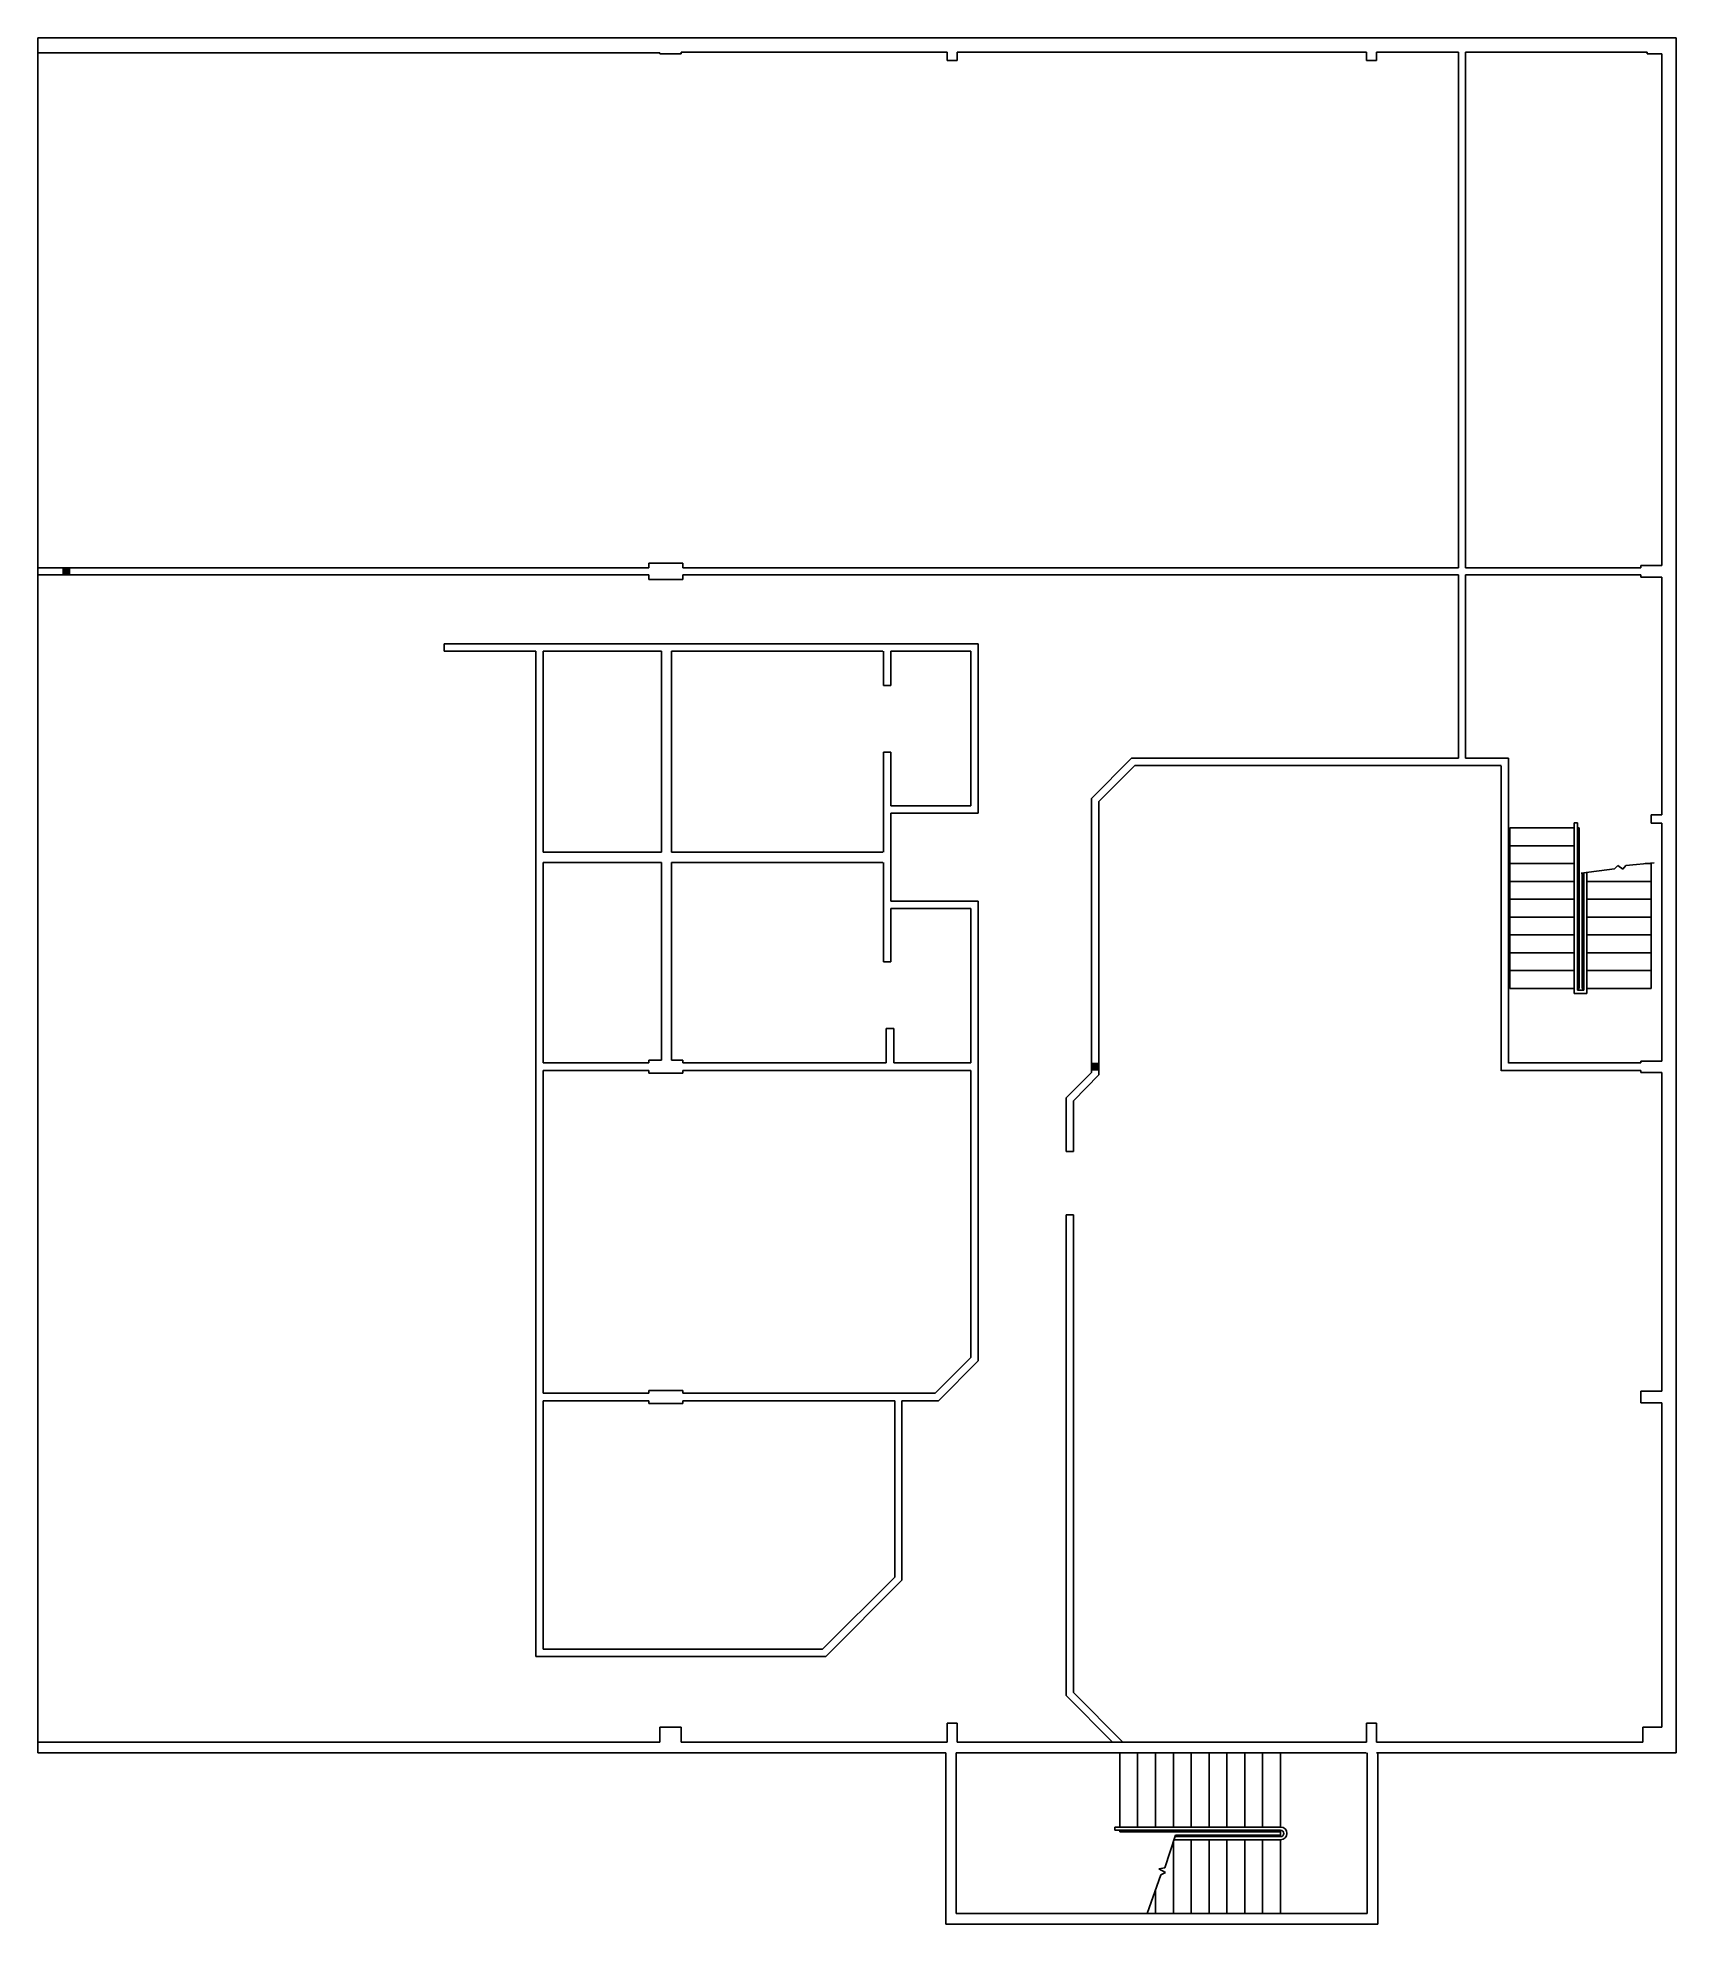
# Model space of a CAD drawing. Header units: inches. Extents: x -46 to 986, y -1176 to 12.
import ezdxf

# ---------------------------------------------------------------- set-up
doc = ezdxf.new("R2010")
doc.units = ezdxf.units.IN
doc.header["$MEASUREMENT"] = 0
for name, color, linetype in [('Architectural_Floor_Plan_Stair', 132, 'CONTINUOUS'), ('Architectural_Floor_Plan_Wall', 62, 'CONTINUOUS'), ('Architectural_Wall_Plan_ColClad', 62, 'CONTINUOUS'), ('Structural_Plan_WCol', 30, 'CONTINUOUS')]:
    doc.layers.add(name, color=color, linetype=linetype)

msp = doc.modelspace()

# ---------------------------------------------------------------- hatches: boundary and pattern name
at = {"layer": 'Structural_Plan_WCol'}
for points in [[(-26.1, -325.8), (-26.1, -321.8), (-30.1, -321.8), (-30.1, -325.8)], [(621.9, -637.8), (621.9, -633.8), (617.9, -633.8), (617.9, -637.8)]]:
    msp.add_hatch(color=256, dxfattribs=at).paths.add_polyline_path(points)

# ---------------------------------------------------------------- linework, layer by layer
at = {"layer": 'Architectural_Floor_Plan_Stair'}
for p, q in [((921.7, -485.3), (881.2, -485.3)), ((881.2, -485.3), (881.2, -586.6)), ((921.7, -482.3), (921.7, -589.6)), ((923.7, -482.3), (921.7, -482.3)), ((923.7, -482.3), (923.7, -587.6)), ((924.7, -485.3), (923.7, -485.3)), ((924.7, -485.3), (923.7, -485.3)), ((924.7, -485.3), (924.7, -586.6)), ((921.7, -496.6), (881.2, -496.6)), ((924.7, -496.6), (923.7, -496.6)), ((924.7, -496.6), (923.7, -496.6)), ((921.7, -507.8), (881.2, -507.8)), ((924.7, -507.8), (923.7, -507.8)), ((924.7, -507.8), (923.7, -507.8)), ((947, -511.2), (949.1, -509)), ((949.1, -509), (952.2, -511.4)), ((952.2, -511.4), (954.1, -509)), ((954.1, -509), (971.9, -507.3)), ((966.3, -507.8), (970.2, -507.8)), ((970.2, -507.4), (970.2, -586.6)), ((921.7, -519.1), (881.2, -519.1)), ((924.7, -519.1), (923.7, -519.1)), ((924.7, -519.1), (923.7, -519.1)), ((926, -513.8), (947, -511.2)), ((926.7, -513.7), (926.7, -586.6)), ((926.7, -519.1), (927.7, -519.1)), ((927.7, -513.5), (927.7, -587.6)), ((929.7, -513.3), (929.7, -589.6)), ((929.7, -519.1), (970.2, -519.1)), ((921.7, -530.3), (881.2, -530.3)), ((924.7, -530.3), (923.7, -530.3)), ((924.7, -530.3), (923.7, -530.3)), ((926.7, -530.3), (927.7, -530.3)), ((929.7, -530.3), (970.2, -530.3)), ((921.7, -541.6), (881.2, -541.6)), ((924.7, -541.6), (923.7, -541.6)), ((924.7, -541.6), (923.7, -541.6)), ((926.7, -541.6), (927.7, -541.6)), ((929.7, -541.6), (970.2, -541.6)), ((921.7, -552.8), (881.2, -552.8)), ((924.7, -552.8), (923.7, -552.8)), ((924.7, -552.8), (923.7, -552.8)), ((926.7, -552.8), (927.7, -552.8)), ((929.7, -552.8), (970.2, -552.8)), ((921.7, -564.1), (881.2, -564.1)), ((924.7, -564.1), (923.7, -564.1)), ((924.7, -564.1), (923.7, -564.1)), ((926.7, -564.1), (927.7, -564.1)), ((929.7, -564.1), (970.2, -564.1)), ((921.7, -575.3), (881.2, -575.3)), ((924.7, -575.3), (923.7, -575.3)), ((924.7, -575.3), (923.7, -575.3)), ((926.7, -575.3), (927.7, -575.3)), ((929.7, -575.3), (970.2, -575.3)), ((921.7, -586.6), (881.2, -586.6)), ((929.7, -589.6), (921.7, -589.6)), ((924.7, -586.6), (923.7, -586.6)), ((924.7, -586.6), (923.7, -586.6)), ((927.7, -587.6), (923.7, -587.6)), ((927.7, -586.6), (926.7, -586.6)), ((970.2, -586.6), (929.7, -586.6)), ((635.4, -1067.8), (635.4, -1114.6)), ((646.7, -1067.8), (646.7, -1114.6)), ((657.9, -1067.8), (657.9, -1114.6)), ((669.2, -1067.8), (669.2, -1114.6)), ((680.4, -1067.8), (680.4, -1114.6)), ((691.7, -1067.8), (691.7, -1114.6)), ((702.9, -1067.8), (702.9, -1114.6)), ((714.2, -1067.8), (714.2, -1114.6)), ((725.4, -1067.8), (725.4, -1114.6)), ((736.7, -1067.8), (736.7, -1114.6)), ((736.7, -1114.6), (632.4, -1114.6)), ((632.4, -1114.6), (632.4, -1116.6)), ((736.7, -1116.6), (632.4, -1116.6)), ((635.4, -1116.6), (635.4, -1117.6)), ((646.7, -1116.6), (646.7, -1117.6)), ((657.9, -1116.6), (657.9, -1117.6)), ((669.2, -1116.6), (669.2, -1117.6)), ((680.4, -1116.6), (680.4, -1117.6)), ((691.7, -1116.6), (691.7, -1117.6)), ((702.9, -1116.6), (702.9, -1117.6)), ((714.2, -1116.6), (714.2, -1117.6)), ((725.4, -1116.6), (725.4, -1117.6)), ((736.7, -1116.6), (736.7, -1120.6)), ((736.7, -1117.6), (635.4, -1117.6)), ((663.8, -1140.2), (670.6, -1119.6)), ((669.2, -1169.1), (669.2, -1123.9)), ((736.7, -1122.6), (669.6, -1122.6)), ((736.7, -1120.6), (670.3, -1120.6)), ((736.7, -1119.6), (670.6, -1119.6)), ((680.4, -1120.6), (680.4, -1119.6)), ((680.4, -1169.1), (680.4, -1122.6)), ((691.7, -1120.6), (691.7, -1119.6)), ((691.7, -1169.1), (691.7, -1122.6)), ((702.9, -1120.6), (702.9, -1119.6)), ((702.9, -1169.1), (702.9, -1122.6)), ((714.2, -1120.6), (714.2, -1119.6)), ((714.2, -1169.1), (714.2, -1122.6)), ((725.4, -1120.6), (725.4, -1119.6)), ((725.4, -1169.1), (725.4, -1122.6)), ((736.7, -1169.1), (736.7, -1122.6)), ((660, -1141), (663.8, -1140.2)), ((652.6, -1169.1), (661.3, -1144.6)), ((664.3, -1143.3), (660, -1141)), ((661.3, -1144.6), (664.3, -1143.3)), ((657.9, -1169.1), (657.9, -1154.1)), ((652.6, -1169.1), (736.7, -1169.1))]:
    msp.add_line(p, q, dxfattribs=at)
for radius in [4, 2]:
    msp.add_arc((736.7, -1118.6), radius, 270, 90, dxfattribs=at)
at = {"layer": 'Architectural_Floor_Plan_Wall'}
for p, q in [((985.9, 12.2), (-46.1, 12.2)), ((-46.1, 12.2), (-46.1, -1067.8)), ((985.9, 12.2), (985.9, -1067.8)), ((345.8, 2.7), (-46.1, 2.7)), ((526.8, 3.2), (359.1, 3.2)), ((790.8, 3.2), (533.1, 3.2)), ((848.7, 3.2), (797.1, 3.2)), ((848.7, 3.2), (848.7, -321.6)), ((967.7, 3.2), (853.2, 3.2)), ((853.2, 3.2), (853.2, -321.6)), ((976.9, 2.1), (976.9, -320.2)), ((338.9, -321.6), (-46.1, -321.6)), ((338.9, -326.1), (-46.1, -326.1)), ((848.7, -321.6), (360.2, -321.6)), ((848.7, -326.1), (360.2, -326.1)), ((848.7, -326.1), (848.7, -441.4)), ((963.7, -321.6), (853.2, -321.6)), ((853.2, -326.1), (853.2, -441.4)), ((963.7, -326.1), (853.2, -326.1)), ((976.9, -327.4), (976.9, -477.2)), ((546.3, -369.4), (209.9, -369.4)), ((209.9, -374.2), (209.9, -369.4)), ((267.7, -374.2), (209.9, -374.2)), ((267.7, -1007.1), (267.7, -374.2)), ((272.2, -500.6), (272.2, -374.2)), ((272.2, -374.2), (346.7, -374.2)), ((346.7, -500.6), (346.7, -374.2)), ((486.3, -374.2), (353.2, -374.2)), ((353.2, -500.6), (353.2, -374.2)), ((486.6, -395.8), (486.6, -374.2)), ((541.6, -374.2), (491.3, -374.2)), ((491.3, -395.8), (491.3, -374.2)), ((541.6, -471.6), (541.6, -374.2)), ((546.3, -476.1), (546.3, -369.4)), ((491.3, -395.8), (486.6, -395.8)), ((486.6, -500.6), (486.6, -437.8)), ((491.3, -437.8), (486.6, -437.8)), ((491.3, -471.6), (491.3, -437.8)), ((617.6, -466.8), (642.9, -441.4)), ((622.3, -468.8), (644.9, -446.2)), ((848.7, -441.4), (642.9, -441.4)), ((875.6, -446.2), (644.9, -446.2)), ((880.3, -441.4), (853.2, -441.4)), ((875.6, -446.3), (875.6, -638.3)), ((880.3, -441.4), (880.3, -633.6)), ((541.6, -471.6), (491.3, -471.6)), ((617.6, -466.8), (617.6, -639.4)), ((622.3, -468.8), (622.3, -641)), ((546.3, -476.1), (491.3, -476.1)), ((491.3, -476.1), (491.3, -531.6)), ((970.2, -482.4), (970.2, -477.2)), ((970.2, -477.2), (976.9, -477.2)), ((970.2, -482.4), (976.9, -482.4)), ((976.9, -482.4), (976.9, -632.2)), ((346.7, -500.6), (272.2, -500.6)), ((272.2, -633.4), (272.2, -507.1)), ((346.7, -507.1), (272.2, -507.1)), ((310.9, -500.6), (346.7, -500.6)), ((310.9, -507.1), (346.7, -507.1)), ((346.7, -631.7), (346.7, -507.1)), ((486.3, -500.6), (353.2, -500.6)), ((486.3, -507.1), (353.2, -507.1)), ((353.2, -631.7), (353.2, -507.1)), ((486.6, -569.8), (486.6, -507.1)), ((546.3, -531.6), (491.3, -531.6)), ((546.3, -531.6), (546.3, -641.2)), ((491.3, -536.1), (491.3, -569.8)), ((541.6, -536.1), (491.3, -536.1)), ((541.6, -536.1), (541.6, -633.4)), ((491.3, -569.8), (486.6, -569.8)), ((488.3, -633.3), (488.3, -611.7)), ((493.1, -611.7), (488.3, -611.7)), ((493.1, -611.7), (493.1, -633.3)), ((338.9, -633.3), (272.2, -633.3)), ((272.2, -841.3), (272.2, -638.1)), ((338.9, -638.1), (272.2, -638.1)), ((338.9, -633.3), (274.6, -633.3)), ((488.3, -633.3), (360.2, -633.3)), ((541.6, -638.1), (360.2, -638.1)), ((541.6, -633.3), (493.1, -633.3)), ((541.6, -638.1), (541.6, -819)), ((546.3, -641.2), (546.3, -821)), ((601.6, -655.4), (617.6, -639.4)), ((606.2, -657.2), (622.3, -641)), ((963.7, -638.2), (875.6, -638.2)), ((963.7, -633.4), (880.3, -633.4)), ((976.9, -639.4), (976.9, -840.2)), ((601.6, -655.4), (601.6, -689.1)), ((606.2, -657.2), (606.2, -689.1)), ((601.6, -689.1), (606.2, -689.1)), ((601.6, -729.1), (601.6, -1031.8)), ((601.6, -729.1), (606.2, -729.1)), ((606.2, -729.1), (606.2, -1029.9)), ((519.2, -841.3), (541.6, -819)), ((521.2, -846.1), (546.3, -821)), ((338.9, -841.3), (272.2, -841.3)), ((519.2, -841.3), (360.2, -841.3)), ((272.2, -1002.6), (272.2, -846.1)), ((338.9, -846.1), (272.2, -846.1)), ((493.7, -846.1), (360.2, -846.1)), ((493.7, -846.1), (493.7, -957.2)), ((521.2, -846.1), (498.2, -846.1)), ((498.2, -846.1), (498.2, -959.1)), ((976.9, -847.4), (976.9, -1051.7)), ((448.3, -1002.6), (493.7, -957.2)), ((450.2, -1007.1), (498.2, -959.1)), ((450.2, -1007.1), (267.7, -1007.1)), ((448.3, -1002.6), (272.2, -1002.6)), ((630.8, -1061.1), (601.6, -1031.8)), ((637.3, -1061.1), (606.2, -1029.9)), ((345.8, -1061.1), (-46.1, -1061.1)), ((525.9, -1067.8), (-46.1, -1067.8)), ((526.8, -1061.1), (359.1, -1061.1)), ((525.9, -1175.8), (525.9, -1067.8)), ((532.4, -1067.8), (532.4, -1169.1)), ((532.4, -1067.8), (790.7, -1067.8)), ((790.8, -1061.1), (533.1, -1061.1)), ((791.2, -1169.1), (791.2, -1067.8)), ((964.8, -1061.1), (797.1, -1061.1)), ((985.9, -1067.8), (797.2, -1067.8)), ((797.9, -1175.8), (797.9, -1067.8)), ((525.9, -1175.8), (797.9, -1175.8)), ((532.4, -1169.1), (791.2, -1169.1))]:
    msp.add_line(p, q, dxfattribs=at)
at = {"layer": 'Architectural_Wall_Plan_ColClad'}
for p, q in [((345.8, 2.7), (345.8, 2.1)), ((359.1, 2.1), (345.8, 2.1)), ((359.1, 3.2), (359.1, 2.1)), ((526.8, 3.2), (526.8, -2.1)), ((533.1, 3.2), (533.1, -2.1)), ((790.8, 3.2), (790.8, -2.1)), ((797.1, 3.2), (797.1, -2.1)), ((967.7, 3.2), (967.7, 2.1)), ((976.9, 2.1), (967.7, 2.1)), ((526.8, -2.1), (533.1, -2.1)), ((790.8, -2.1), (797.1, -2.1)), ((338.9, -318.7), (360.2, -318.7)), ((338.9, -321.6), (338.9, -318.7)), ((360.2, -321.6), (360.2, -318.7)), ((976.9, -320.2), (963.7, -320.2)), ((963.7, -321.6), (963.7, -320.2)), ((338.9, -328.9), (338.9, -326.1)), ((360.2, -328.9), (338.9, -328.9)), ((360.2, -328.9), (360.2, -326.1)), ((963.7, -327.4), (963.7, -326.1)), ((976.9, -327.4), (963.7, -327.4)), ((346.7, -631.7), (338.9, -631.7)), ((338.9, -633.3), (338.9, -631.7)), ((338.9, -639.9), (338.9, -638.1)), ((338.9, -639.9), (360.2, -639.9)), ((360.2, -631.7), (353.2, -631.7)), ((360.2, -633.3), (360.2, -631.7)), ((360.2, -639.9), (360.2, -638.1)), ((976.9, -632.2), (963.7, -632.2)), ((963.7, -633.4), (963.7, -632.2)), ((963.7, -639.4), (963.7, -638.2)), ((976.9, -639.4), (963.7, -639.4)), ((360.2, -839.7), (338.9, -839.7)), ((338.9, -841.3), (338.9, -839.7)), ((360.2, -841.3), (360.2, -839.7)), ((976.9, -840.2), (963.7, -840.2)), ((963.7, -847.4), (963.7, -840.2)), ((338.9, -847.9), (338.9, -846.1)), ((338.9, -847.9), (360.2, -847.9)), ((360.2, -847.9), (360.2, -846.1)), ((976.9, -847.4), (963.7, -847.4)), ((359.1, -1051.7), (345.8, -1051.7)), ((345.8, -1061.1), (345.8, -1051.7)), ((359.1, -1061.1), (359.1, -1051.7)), ((533.1, -1049.2), (526.8, -1049.2)), ((526.8, -1061.1), (526.8, -1049.2)), ((533.1, -1061.1), (533.1, -1049.2)), ((797.1, -1049.2), (790.8, -1049.2)), ((790.8, -1061.1), (790.8, -1049.2)), ((797.1, -1061.1), (797.1, -1049.2)), ((964.8, -1061.1), (964.8, -1051.7)), ((976.9, -1051.7), (964.8, -1051.7))]:
    msp.add_line(p, q, dxfattribs=at)
at = {"layer": 'Structural_Plan_WCol'}
for points in [[(-30.1, -325.8), (-26.1, -325.8), (-26.1, -321.8), (-30.1, -321.8)], [(617.9, -637.8), (621.9, -637.8), (621.9, -633.8), (617.9, -633.8)]]:
    msp.add_lwpolyline(points, close=True, dxfattribs=at)

doc.saveas('drawing.dxf')
